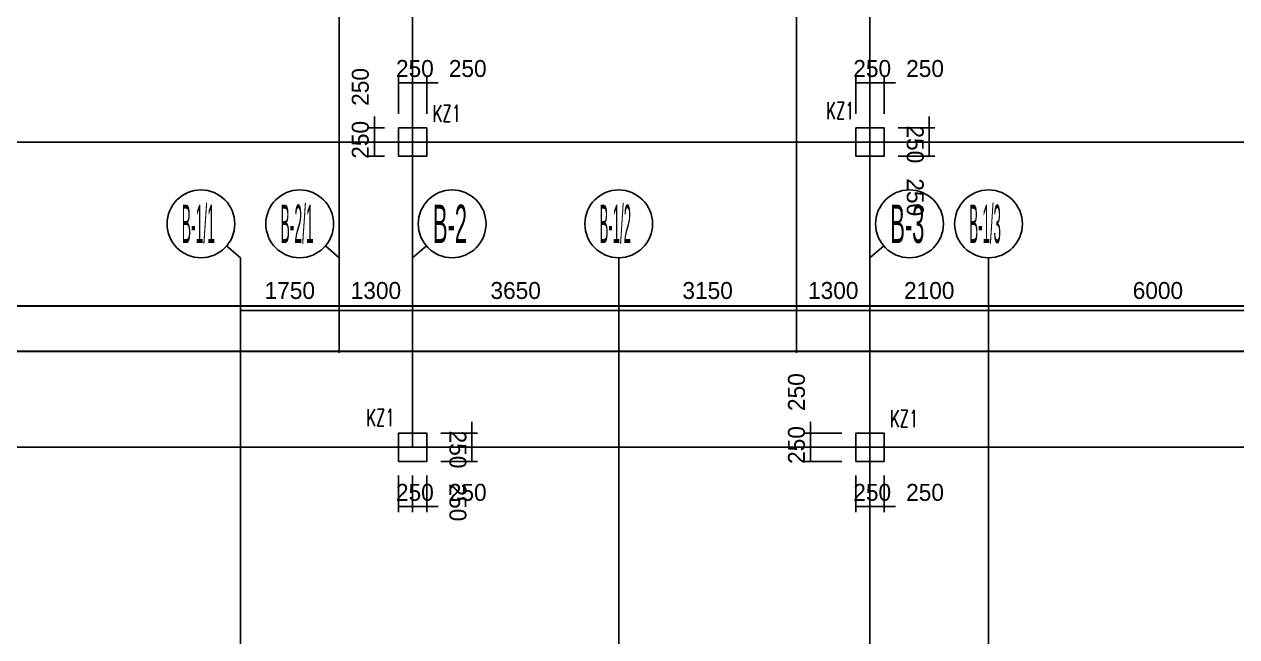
# Model space of a CAD drawing. Extents: x 387171 to 699106, y 11966 to 245688.
# Drawn here: x 493480 to 514954, y 141336 to 152173 of the extents above; entities that cross this region are included whole.
import ezdxf

# ---------------------------------------------------------------- set-up
doc = ezdxf.new("R2010")
doc.units = 0
doc.header["$LTSCALE"] = 100
doc.header["$MEASUREMENT"] = 0
for name, color, linetype in [('COLU', 7, 'Continuous'), ('DIM', 3, 'Continuous'), ('DOTE', 253, 'Continuous'), ('h后浇带', 51, 'Continuous'), ('L-AXIS', 3, 'Continuous'), ('NUM', 7, 'Continuous')]:
    doc.layers.add(name, color=color, linetype=linetype)
doc.styles.get("Standard").update_dxf_attribs({"font": 'standard'})
doc.styles.add('tk', font='tk')
doc.dimstyles.get("Standard").update_dxf_attribs({"dimtxt": 300, "dimasz": 100, "dimexe": 100, "dimexo": 250, "dimgap": 100, "dimtad": 0, "dimtoh": 1, "dimdec": 0, "dimdsep": 46, "dimcen": 0.09, "dimclrt": 7, "dimadec": 0, "dimazin": 0, "dimtfac": 1, "dimtdec": 4, "dimtofl": 0, "dimtmove": 0, "dimatfit": 3, "dimfxl": 1, "dimtolj": 1, "dimtzin": 0, "dimarcsym": 0})

# ---------------------------------------------------------------- blocks, each defined once
blk = doc.blocks.new('*D1146')
at = {"layer": 'L-AXIS', "color": 0, "linetype": 'ByBlock', "lineweight": -2}
for p, q in [((507158, 146608), (507158, 147210)), ((507158, 147110), (508458, 147110)), ((508458, 146608), (508458, 147210))]:
    blk.add_line(p, q, dxfattribs=at)
for points in [[(507158, 147110), (507258, 147126), (507258, 147093)], [(508458, 147110), (508358, 147093), (508358, 147126)]]:
    blk.add_solid(points, dxfattribs=at)
at = {"layer": 'L-AXIS', "color": 7, "linetype": 'Continuous', "lineweight": -2, "insert": (507808, 147460), "char_height": 300, "width": 690, "attachment_point": 5, "style": 'tk'}
blk.add_mtext('1300', dxfattribs=at)
blk = doc.blocks.new('*D4744')
at = {"layer": 'L-AXIS', "color": 0, "linetype": 'ByBlock', "lineweight": -2}
for p, q in [((499058, 146608), (499058, 147210)), ((499058, 147110), (500358, 147110)), ((500358, 146608), (500358, 147210))]:
    blk.add_line(p, q, dxfattribs=at)
for points in [[(499058, 147110), (499158, 147126), (499158, 147093)], [(500358, 147110), (500258, 147093), (500258, 147126)]]:
    blk.add_solid(points, dxfattribs=at)
at = {"layer": 'L-AXIS', "color": 7, "linetype": 'Continuous', "lineweight": -2, "insert": (499708, 147460), "char_height": 300, "width": 690, "attachment_point": 5, "style": 'tk'}
blk.add_mtext('1300', dxfattribs=at)
blk = doc.blocks.new('*D3708')
at = {"layer": 'L-AXIS', "color": 0, "linetype": 'ByBlock', "lineweight": -2}
for p, q in [((497308, 146608), (497308, 147210)), ((497308, 147110), (499058, 147110)), ((499058, 146608), (499058, 147210))]:
    blk.add_line(p, q, dxfattribs=at)
for points in [[(497308, 147110), (497408, 147126), (497408, 147093)], [(499058, 147110), (498958, 147093), (498958, 147126)]]:
    blk.add_solid(points, dxfattribs=at)
at = {"layer": 'L-AXIS', "color": 7, "linetype": 'Continuous', "lineweight": -2, "insert": (498183, 147460), "char_height": 300, "width": 690, "attachment_point": 5, "style": 'tk'}
blk.add_mtext('1750', dxfattribs=at)
blk = doc.blocks.new('_AXISO')
blk.add_circle((0, 0), 0.5)
blk = doc.blocks.new('*D3323')
at = {"layer": 'L-AXIS', "color": 0, "linetype": 'ByBlock', "lineweight": -2}
for p, q in [((504008, 146608), (504008, 147210)), ((504008, 147110), (507158, 147110)), ((507158, 146608), (507158, 147210))]:
    blk.add_line(p, q, dxfattribs=at)
for points in [[(504008, 147110), (504108, 147126), (504108, 147093)], [(507158, 147110), (507058, 147093), (507058, 147126)]]:
    blk.add_solid(points, dxfattribs=at)
at = {"layer": 'L-AXIS', "color": 7, "linetype": 'Continuous', "lineweight": -2, "insert": (505583, 147460), "char_height": 300, "width": 775, "attachment_point": 5, "style": 'tk'}
blk.add_mtext('3150', dxfattribs=at)
blk = doc.blocks.new('*D4219')
at = {"layer": 'L-AXIS', "color": 0, "linetype": 'ByBlock', "lineweight": -2}
for p, q in [((500358, 146608), (500358, 147210)), ((500358, 147110), (504008, 147110)), ((504008, 146608), (504008, 147210))]:
    blk.add_line(p, q, dxfattribs=at)
for points in [[(500358, 147110), (500458, 147126), (500458, 147093)], [(504008, 147110), (503908, 147093), (503908, 147126)]]:
    blk.add_solid(points, dxfattribs=at)
at = {"layer": 'L-AXIS', "color": 7, "linetype": 'Continuous', "lineweight": -2, "insert": (502183, 147460), "char_height": 300, "width": 775, "attachment_point": 5, "style": 'tk'}
blk.add_mtext('3650', dxfattribs=at)
blk = doc.blocks.new('*D2157')
at = {"layer": 'L-AXIS', "color": 0, "linetype": 'ByBlock', "lineweight": -2}
for p, q in [((510558, 146608), (510558, 147210)), ((510558, 147110), (516558, 147110)), ((516558, 146608), (516558, 147210))]:
    blk.add_line(p, q, dxfattribs=at)
for points in [[(510558, 147110), (510658, 147126), (510658, 147093)], [(516558, 147110), (516458, 147093), (516458, 147126)]]:
    blk.add_solid(points, dxfattribs=at)
at = {"layer": 'L-AXIS', "color": 7, "linetype": 'Continuous', "lineweight": -2, "insert": (513558, 147460), "char_height": 300, "width": 770, "attachment_point": 5, "style": 'tk'}
blk.add_mtext('6000', dxfattribs=at)
blk = doc.blocks.new('*D3125')
at = {"layer": 'L-AXIS', "color": 0, "linetype": 'ByBlock', "lineweight": -2}
for p, q in [((508458, 146608), (508458, 147210)), ((508458, 147110), (510558, 147110)), ((510558, 146608), (510558, 147210))]:
    blk.add_line(p, q, dxfattribs=at)
for points in [[(508458, 147110), (508558, 147126), (508558, 147093)], [(510558, 147110), (510458, 147093), (510458, 147126)]]:
    blk.add_solid(points, dxfattribs=at)
at = {"layer": 'L-AXIS', "color": 7, "linetype": 'Continuous', "lineweight": -2, "insert": (509508, 147460), "char_height": 300, "width": 775, "attachment_point": 5, "style": 'tk'}
blk.add_mtext('2100', dxfattribs=at)
blk = doc.blocks.new('*D2426')
at = {"layer": 'DIM', "color": 0, "linetype": 'ByBlock', "lineweight": -2}
for p, q in [((499858, 150338), (499583, 150338)), ((499683, 150538), (499683, 149888)), ((499858, 150088), (499583, 150088))]:
    blk.add_line(p, q, dxfattribs=at)
for points in [[(499683, 150338), (499666, 150438), (499699, 150438)], [(499683, 150088), (499699, 149988), (499666, 149988)]]:
    blk.add_solid(points, dxfattribs=at)
at = {"layer": 'DIM', "color": 7, "linetype": 'Continuous', "lineweight": -2, "insert": (499433, 151064), "char_height": 300, "width": 566.67, "attachment_point": 5, "rotation": 90, "style": 'tk'}
blk.add_mtext('250', dxfattribs=at)
blk = doc.blocks.new('*D2310')
at = {"layer": 'DIM', "color": 0, "linetype": 'ByBlock', "lineweight": -2}
for p, q in [((499858, 150088), (499583, 150088)), ((499683, 150088), (499683, 149838)), ((499858, 149838), (499583, 149838))]:
    blk.add_line(p, q, dxfattribs=at)
for points in [[(499683, 150088), (499699, 149988), (499666, 149988)], [(499683, 149838), (499666, 149938), (499699, 149938)]]:
    blk.add_solid(points, dxfattribs=at)
at = {"layer": 'DIM', "color": 7, "linetype": 'Continuous', "lineweight": -2, "insert": (499433, 150128), "char_height": 300, "width": 566.67, "attachment_point": 5, "rotation": 90, "style": 'tk'}
blk.add_mtext('250', dxfattribs=at)
blk = doc.blocks.new('*D1969')
at = {"layer": 'DIM', "color": 0, "linetype": 'ByBlock', "lineweight": -2}
for p, q in [((500108, 150588), (500108, 151238)), ((500358, 150588), (500358, 151238)), ((500108, 151138), (500358, 151138))]:
    blk.add_line(p, q, dxfattribs=at)
for points in [[(500108, 151138), (500208, 151155), (500208, 151121)], [(500358, 151138), (500258, 151121), (500258, 151155)]]:
    blk.add_solid(points, dxfattribs=at)
at = {"layer": 'DIM', "color": 7, "linetype": 'Continuous', "lineweight": -2, "insert": (500398, 151388), "char_height": 300, "width": 566.67, "attachment_point": 5, "style": 'tk'}
blk.add_mtext('250', dxfattribs=at)
blk = doc.blocks.new('*D2992')
at = {"layer": 'DIM', "color": 0, "linetype": 'ByBlock', "lineweight": -2}
for p, q in [((500358, 150588), (500358, 151238)), ((500608, 150588), (500608, 151238)), ((500158, 151138), (500808, 151138))]:
    blk.add_line(p, q, dxfattribs=at)
for points in [[(500358, 151138), (500258, 151121), (500258, 151155)], [(500608, 151138), (500708, 151155), (500708, 151121)]]:
    blk.add_solid(points, dxfattribs=at)
at = {"layer": 'DIM', "color": 7, "linetype": 'Continuous', "lineweight": -2, "insert": (501334, 151388), "char_height": 300, "width": 566.67, "attachment_point": 5, "style": 'tk'}
blk.add_mtext('250', dxfattribs=at)
blk = doc.blocks.new('*D4204')
at = {"layer": 'DIM', "color": 0, "linetype": 'ByBlock', "lineweight": -2}
for p, q in [((508208, 150588), (508208, 151238)), ((508458, 150588), (508458, 151238)), ((508208, 151138), (508458, 151138))]:
    blk.add_line(p, q, dxfattribs=at)
for points in [[(508208, 151138), (508308, 151155), (508308, 151121)], [(508458, 151138), (508358, 151121), (508358, 151155)]]:
    blk.add_solid(points, dxfattribs=at)
at = {"layer": 'DIM', "color": 7, "linetype": 'Continuous', "lineweight": -2, "insert": (508498, 151388), "char_height": 300, "width": 566.67, "attachment_point": 5, "style": 'tk'}
blk.add_mtext('250', dxfattribs=at)
blk = doc.blocks.new('*D4741')
at = {"layer": 'DIM', "color": 0, "linetype": 'ByBlock', "lineweight": -2}
for p, q in [((508458, 150588), (508458, 151238)), ((508708, 150588), (508708, 151238)), ((508258, 151138), (508908, 151138))]:
    blk.add_line(p, q, dxfattribs=at)
for points in [[(508458, 151138), (508358, 151121), (508358, 151155)], [(508708, 151138), (508808, 151155), (508808, 151121)]]:
    blk.add_solid(points, dxfattribs=at)
at = {"layer": 'DIM', "color": 7, "linetype": 'Continuous', "lineweight": -2, "insert": (509434, 151388), "char_height": 300, "width": 566.67, "attachment_point": 5, "style": 'tk'}
blk.add_mtext('250', dxfattribs=at)
blk = doc.blocks.new('*D4313')
at = {"layer": 'DIM', "color": 0, "linetype": 'ByBlock', "lineweight": -2}
for p, q in [((508958, 150088), (509608, 150088)), ((509508, 149838), (509508, 150088)), ((508958, 149838), (509608, 149838))]:
    blk.add_line(p, q, dxfattribs=at)
for points in [[(509508, 150088), (509525, 149988), (509491, 149988)], [(509508, 149838), (509491, 149938), (509525, 149938)]]:
    blk.add_solid(points, dxfattribs=at)
at = {"layer": 'DIM', "color": 7, "linetype": 'Continuous', "lineweight": -2, "insert": (509258, 149112), "char_height": 300, "width": 566.67, "attachment_point": 5, "rotation": 270, "style": 'tk'}
blk.add_mtext('250', dxfattribs=at)
blk = doc.blocks.new('*D482')
at = {"layer": 'DIM', "color": 0, "linetype": 'ByBlock', "lineweight": -2}
for p, q in [((508958, 150338), (509608, 150338)), ((509508, 149888), (509508, 150538)), ((508958, 150088), (509608, 150088))]:
    blk.add_line(p, q, dxfattribs=at)
for points in [[(509508, 150338), (509491, 150438), (509525, 150438)], [(509508, 150088), (509525, 149988), (509491, 149988)]]:
    blk.add_solid(points, dxfattribs=at)
at = {"layer": 'DIM', "color": 7, "linetype": 'Continuous', "lineweight": -2, "insert": (509258, 150048), "char_height": 300, "width": 566.67, "attachment_point": 5, "rotation": 270, "style": 'tk'}
blk.add_mtext('250', dxfattribs=at)
blk = doc.blocks.new('*D1342')
at = {"layer": 'DIM', "color": 0, "linetype": 'ByBlock', "lineweight": -2}
for p, q in [((500108, 144188), (500108, 143538)), ((500358, 144188), (500358, 143538)), ((500108, 143638), (500358, 143638))]:
    blk.add_line(p, q, dxfattribs=at)
for points in [[(500108, 143638), (500208, 143655), (500208, 143621)], [(500358, 143638), (500258, 143621), (500258, 143655)]]:
    blk.add_solid(points, dxfattribs=at)
at = {"layer": 'DIM', "color": 7, "linetype": 'Continuous', "lineweight": -2, "insert": (500398, 143888), "char_height": 300, "width": 566.67, "attachment_point": 5, "style": 'tk'}
blk.add_mtext('250', dxfattribs=at)
blk = doc.blocks.new('*D1302')
at = {"layer": 'DIM', "color": 0, "linetype": 'ByBlock', "lineweight": -2}
for p, q in [((500358, 144188), (500358, 143538)), ((500608, 144188), (500608, 143538)), ((500158, 143638), (500808, 143638))]:
    blk.add_line(p, q, dxfattribs=at)
for points in [[(500358, 143638), (500258, 143621), (500258, 143655)], [(500608, 143638), (500708, 143655), (500708, 143621)]]:
    blk.add_solid(points, dxfattribs=at)
at = {"layer": 'DIM', "color": 7, "linetype": 'Continuous', "lineweight": -2, "insert": (501334, 143888), "char_height": 300, "width": 566.67, "attachment_point": 5, "style": 'tk'}
blk.add_mtext('250', dxfattribs=at)
blk = doc.blocks.new('*D2183')
at = {"layer": 'DIM', "color": 0, "linetype": 'ByBlock', "lineweight": -2}
for p, q in [((500858, 144688), (501508, 144688)), ((501408, 144438), (501408, 144688)), ((500858, 144438), (501508, 144438))]:
    blk.add_line(p, q, dxfattribs=at)
for points in [[(501408, 144688), (501425, 144588), (501391, 144588)], [(501408, 144438), (501391, 144538), (501425, 144538)]]:
    blk.add_solid(points, dxfattribs=at)
at = {"layer": 'DIM', "color": 7, "linetype": 'Continuous', "lineweight": -2, "insert": (501158, 143712), "char_height": 300, "width": 566.67, "attachment_point": 5, "rotation": 270, "style": 'tk'}
blk.add_mtext('250', dxfattribs=at)
blk = doc.blocks.new('*D1791')
at = {"layer": 'DIM', "color": 0, "linetype": 'ByBlock', "lineweight": -2}
for p, q in [((501408, 144488), (501408, 145138)), ((500858, 144938), (501508, 144938)), ((500858, 144688), (501508, 144688))]:
    blk.add_line(p, q, dxfattribs=at)
for points in [[(501408, 144938), (501391, 145038), (501425, 145038)], [(501408, 144688), (501425, 144588), (501391, 144588)]]:
    blk.add_solid(points, dxfattribs=at)
at = {"layer": 'DIM', "color": 7, "linetype": 'Continuous', "lineweight": -2, "insert": (501158, 144648), "char_height": 300, "width": 566.67, "attachment_point": 5, "rotation": 270, "style": 'tk'}
blk.add_mtext('250', dxfattribs=at)
blk = doc.blocks.new('*D2700')
at = {"layer": 'DIM', "color": 0, "linetype": 'ByBlock', "lineweight": -2}
for p, q in [((507408, 145138), (507408, 144488)), ((507958, 144938), (507308, 144938)), ((507958, 144688), (507308, 144688))]:
    blk.add_line(p, q, dxfattribs=at)
for points in [[(507408, 144938), (507391, 145038), (507425, 145038)], [(507408, 144688), (507425, 144588), (507391, 144588)]]:
    blk.add_solid(points, dxfattribs=at)
at = {"layer": 'DIM', "color": 7, "linetype": 'Continuous', "lineweight": -2, "insert": (507158, 145664), "char_height": 300, "width": 566.67, "attachment_point": 5, "rotation": 90, "style": 'tk'}
blk.add_mtext('250', dxfattribs=at)
blk = doc.blocks.new('*D2652')
at = {"layer": 'DIM', "color": 0, "linetype": 'ByBlock', "lineweight": -2}
for p, q in [((507958, 144688), (507308, 144688)), ((507408, 144688), (507408, 144438)), ((507958, 144438), (507308, 144438))]:
    blk.add_line(p, q, dxfattribs=at)
for points in [[(507408, 144688), (507425, 144588), (507391, 144588)], [(507408, 144438), (507391, 144538), (507425, 144538)]]:
    blk.add_solid(points, dxfattribs=at)
at = {"layer": 'DIM', "color": 7, "linetype": 'Continuous', "lineweight": -2, "insert": (507158, 144728), "char_height": 300, "width": 566.67, "attachment_point": 5, "rotation": 90, "style": 'tk'}
blk.add_mtext('250', dxfattribs=at)
blk = doc.blocks.new('*D3422')
at = {"layer": 'DIM', "color": 0, "linetype": 'ByBlock', "lineweight": -2}
for p, q in [((508208, 144188), (508208, 143538)), ((508458, 144188), (508458, 143538)), ((508208, 143638), (508458, 143638))]:
    blk.add_line(p, q, dxfattribs=at)
for points in [[(508208, 143638), (508308, 143655), (508308, 143621)], [(508458, 143638), (508358, 143621), (508358, 143655)]]:
    blk.add_solid(points, dxfattribs=at)
at = {"layer": 'DIM', "color": 7, "linetype": 'Continuous', "lineweight": -2, "insert": (508498, 143888), "char_height": 300, "width": 566.67, "attachment_point": 5, "style": 'tk'}
blk.add_mtext('250', dxfattribs=at)
blk = doc.blocks.new('*D3163')
at = {"layer": 'DIM', "color": 0, "linetype": 'ByBlock', "lineweight": -2}
for p, q in [((508458, 144188), (508458, 143538)), ((508708, 144188), (508708, 143538)), ((508258, 143638), (508908, 143638))]:
    blk.add_line(p, q, dxfattribs=at)
for points in [[(508458, 143638), (508358, 143621), (508358, 143655)], [(508708, 143638), (508808, 143655), (508808, 143621)]]:
    blk.add_solid(points, dxfattribs=at)
at = {"layer": 'DIM', "color": 7, "linetype": 'Continuous', "lineweight": -2, "insert": (509434, 143888), "char_height": 300, "width": 566.67, "attachment_point": 5, "style": 'tk'}
blk.add_mtext('250', dxfattribs=at)
blk = doc.blocks.new('后浇带现场')
at = {"color": 6, "lineweight": 30}
for points in [[(662200, 674230), (718557, 674230), (718557, 624270), (707583, 624270), (707286, 620897), (700215, 616964), (698139, 620873), (664797, 619534)], [(662200, 673430), (717757, 673430), (717757, 625070), (706851, 625070), (706526, 621390), (700538, 618060), (698609, 621692), (664765, 620333)]]:
    blk.add_lwpolyline(points, dxfattribs=at)
at = {"layer": 'h后浇带', "color": 1}
for p, q in [((662168, 674230), (787754, 674230)), ((662200, 673430), (787536, 673430))]:
    blk.add_line(p, q, dxfattribs=at)

msp = doc.modelspace()

# ---------------------------------------------------------------- linework, layer by layer
at = {"layer": 'COLU'}
for points in [[(500108.1, 149837.9), (500608.1, 149837.9), (500608.1, 150337.9), (500108.1, 150337.9)], [(508208.1, 149837.9), (508708.1, 149837.9), (508708.1, 150337.9), (508208.1, 150337.9)], [(500108.1, 144437.9), (500608.1, 144437.9), (500608.1, 144937.9), (500108.1, 144937.9)], [(508208.1, 144437.9), (508708.1, 144437.9), (508708.1, 144937.9), (508208.1, 144937.9)]]:
    msp.add_lwpolyline(points, close=True, dxfattribs=at)
at = {"layer": 'DOTE'}
for p, q in [((499058.1, 166887.9), (499058.1, 146357.9)), ((507158.1, 161487.9), (507158.1, 146357.9)), ((500358.1, 155487.9), (500358.1, 144687.9)), ((508458.1, 155487.9), (508458.1, 133287.9)), ((491246.2, 150087.9), (605563.5, 150087.9)), ((497308.1, 138687.9), (497308.1, 146357.9)), ((504008.1, 138687.9), (504008.1, 146357.9)), ((510558.1, 127887.9), (510558.1, 146357.9)), ((491462.9, 144687.9), (604647.2, 144687.9))]:
    msp.add_line(p, q, dxfattribs=at)
at = {"layer": 'L-AXIS'}
for p, q in [((497308.1, 148041.3), (497063.6, 148250.8)), ((499058.1, 148041.3), (498813.6, 148250.8)), ((500358.1, 148041.3), (500602.5, 148250.8)), ((508458.1, 148041.3), (508702.5, 148250.8)), ((497308.1, 148041.3), (497308.1, 146357.9)), ((499058.1, 148041.3), (499058.1, 146357.9)), ((500358.1, 148041.3), (500358.1, 146357.9)), ((504008.1, 148041.3), (504008.1, 146357.9)), ((507158.1, 148041.3), (507158.1, 146357.9)), ((508458.1, 148041.3), (508458.1, 146357.9)), ((510558.1, 148041.3), (510558.1, 146357.9))]:
    msp.add_line(p, q, dxfattribs=at)

# ---------------------------------------------------------------- block references
at = {"color": 3, "lineweight": 30}
msp.add_blockref('后浇带现场', (-182998.7, -527042.1), dxfattribs=at)
at = {"layer": 'L-AXIS'}
ref = msp.add_blockref('_AXISO', (496608.1, 148641.3), dxfattribs=dict(at, xscale=1199.999999999997, yscale=1200, rotation=359.9996457873818))
ref.add_attrib('A', 'B-1/1', (496268.7, 148301.9), dxfattribs={"height": 678.82, "style": 'tk', "width": 0.270833})
ref = msp.add_blockref('_AXISO', (498358.1, 148641.3), dxfattribs=dict(at, xscale=1199.999999999997, yscale=1200, rotation=359.9996457873818))
ref.add_attrib('A', 'B-2/1', (498018.7, 148301.9), dxfattribs={"height": 678.82, "style": 'tk', "width": 0.270833})
ref = msp.add_blockref('_AXISO', (501058.1, 148641.3), dxfattribs=dict(at, xscale=1199.999999999997, yscale=1200, rotation=359.9996457873818))
ref.add_attrib('A', 'B-2', (500718.7, 148301.9), dxfattribs={"height": 678.82, "style": 'tk', "width": 0.42623})
ref = msp.add_blockref('_AXISO', (504008.1, 148641.3), dxfattribs=dict(at, xscale=1199.999999999997, yscale=1200, rotation=359.9996457873818))
ref.add_attrib('A', 'B-1/2', (503668.7, 148301.9), dxfattribs={"height": 678.82, "style": 'tk', "width": 0.257426})
ref = msp.add_blockref('_AXISO', (509158.1, 148641.3), dxfattribs=dict(at, xscale=1199.999999999997, yscale=1200, rotation=359.9996457873818))
ref.add_attrib('A', 'B-3', (508818.7, 148301.9), dxfattribs={"height": 678.82, "style": 'tk', "width": 0.42623})
ref = msp.add_blockref('_AXISO', (510558.1, 148641.3), dxfattribs=dict(at, xscale=1199.999999999997, yscale=1200, rotation=359.9996457873818))
ref.add_attrib('A', 'B-1/3', (510218.7, 148301.9), dxfattribs={"height": 678.82, "style": 'tk', "width": 0.257426})

# ---------------------------------------------------------------- texts
at = {"layer": 'NUM', "color": 200, "width": 0.7}
for p in [(507683.8, 150492.1), (500714.1, 150444), (499538.3, 145062.8), (508814.1, 145044)]:
    msp.add_text('KZ1', height=300, dxfattribs=at).set_placement(p)

# ---------------------------------------------------------------- dimensions: what is measured, and where the dimension line sits
at = {"layer": 'DIM', "color": 200}
for p1, p2, distance, picture, middle in [((500108.1, 150337.9), (500358.1, 150337.9), 800, '*D1969', (499890, 151387.9)), ((500358.1, 150337.9), (500608.1, 150337.9), 800, '*D2992', (500826.1, 151387.9)), ((508208.1, 150337.9), (508458.1, 150337.9), 800, '*D4204', (507990, 151387.9)), ((508458.1, 150337.9), (508708.1, 150337.9), 800, '*D4741', (508926.1, 151387.9)), ((500108.1, 150337.9), (500108.1, 150087.9), -425.4, '*D2426', (499432.7, 150556)), ((508708.1, 150087.9), (508708.1, 150337.9), -800, '*D482', (509258.1, 150556)), ((500108.1, 150087.9), (500108.1, 149837.9), -425.4, '*D2310', (499432.7, 149619.9)), ((508708.1, 149837.9), (508708.1, 150087.9), -800, '*D4313', (509258.1, 149619.9)), ((508208.1, 144937.9), (508208.1, 144687.9), -800, '*D2700', (507158.1, 145156)), ((500608.1, 144687.9), (500608.1, 144937.9), -800, '*D1791', (501158.1, 145156)), ((508208.1, 144687.9), (508208.1, 144437.9), -800, '*D2652', (507158.1, 144219.9)), ((500608.1, 144437.9), (500608.1, 144687.9), -800, '*D2183', (501158.1, 144219.9)), ((500108.1, 144437.9), (500358.1, 144437.9), -800, '*D1342', (499890, 143887.9)), ((500358.1, 144437.9), (500608.1, 144437.9), -800, '*D1302', (500826.1, 143887.9)), ((508208.1, 144437.9), (508458.1, 144437.9), -800, '*D3422', (507990, 143887.9)), ((508458.1, 144437.9), (508708.1, 144437.9), -800, '*D3163', (508926.1, 143887.9))]:
    dim = msp.add_aligned_dim(p1=p1, p2=p2, distance=distance, dimstyle='Standard', dxfattribs=at)
    dim.commit()
    dim.dimension.update_dxf_attribs({"geometry": picture, "text_midpoint": middle})
at = {"layer": 'L-AXIS'}
for base, p1, p2, picture, middle in [((499058.1, 147109.6), (497308.1, 146357.9), (499058.1, 146357.9), '*D3708', (498183.1, 147459.6)), ((500358.1, 147109.6), (499058.1, 146357.9), (500358.1, 146357.9), '*D4744', (499708.1, 147459.6)), ((504008.1, 147109.6), (500358.1, 146357.9), (504008.1, 146357.9), '*D4219', (502183.1, 147459.6)), ((507158.1, 147109.6), (504008.1, 146357.9), (507158.1, 146357.9), '*D3323', (505583.1, 147459.6)), ((508458.1, 147109.6), (507158.1, 146357.9), (508458.1, 146357.9), '*D1146', (507808.1, 147459.6)), ((510558.1, 147109.6), (508458.1, 146357.9), (510558.1, 146357.9), '*D3125', (509508.1, 147459.6)), ((516558.1, 147109.6), (510558.1, 146357.9), (516558.1, 146357.9), '*D2157', (513558.1, 147459.6))]:
    dim = msp.add_linear_dim(base=base, p1=p1, p2=p2, dimstyle='Standard', dxfattribs=at)
    dim.commit()
    dim.dimension.update_dxf_attribs({"geometry": picture, "text_midpoint": middle})

doc.saveas('drawing.dxf')
